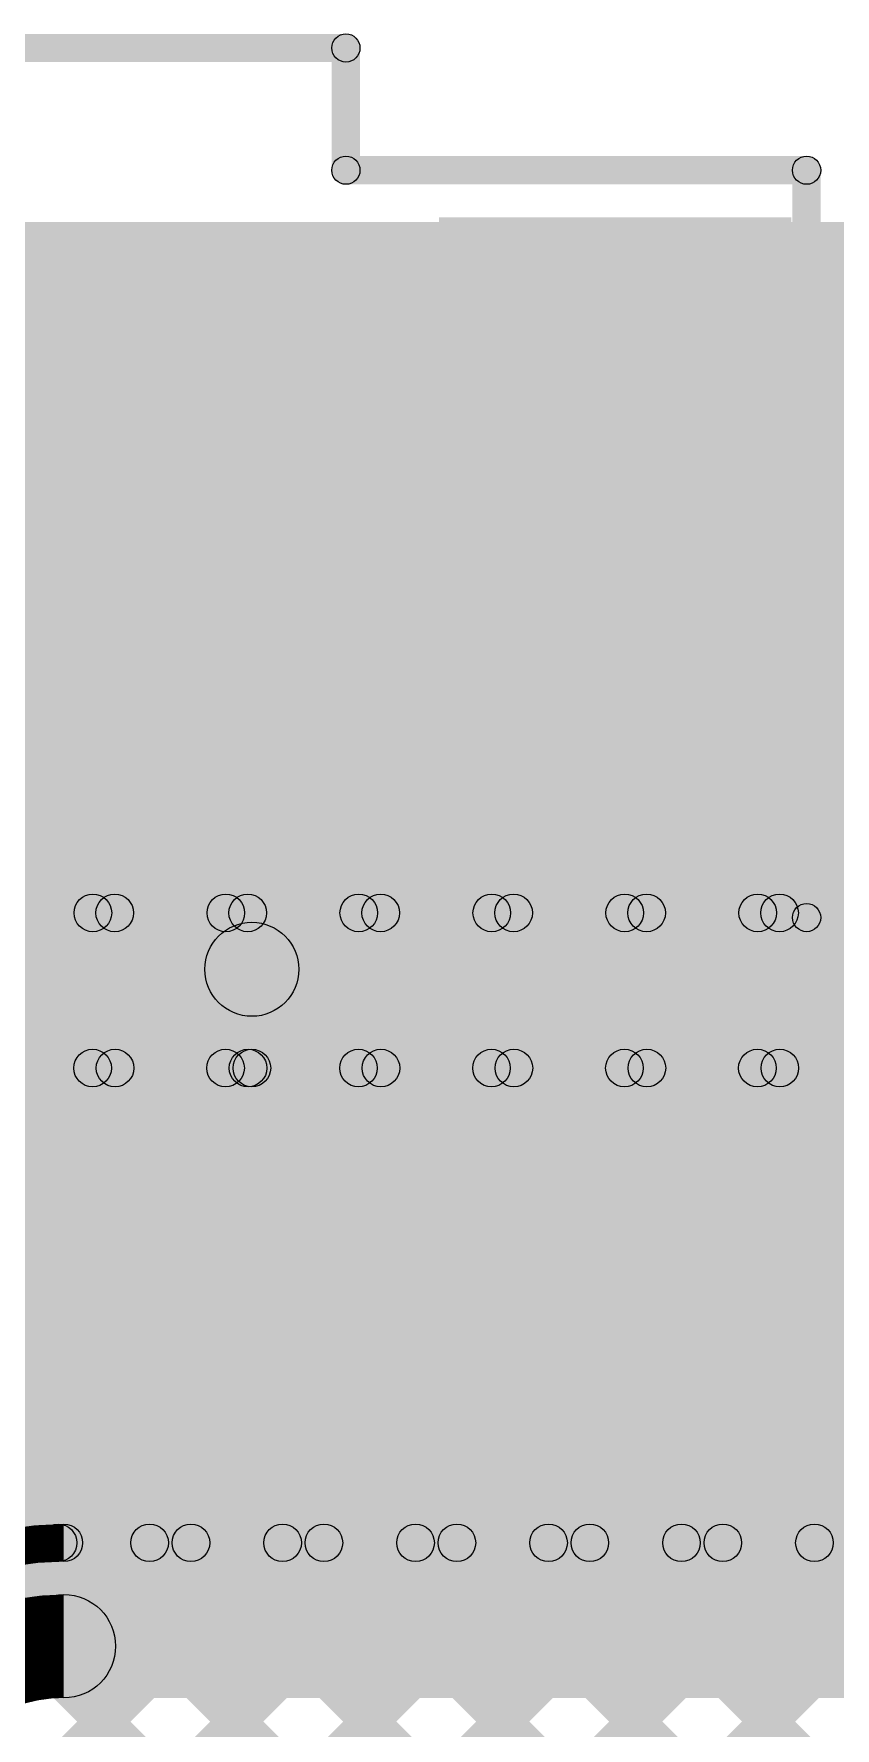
# Model space of a CAD drawing. Header units: millimetres. Extents: x -0.24 to 2.5, y 0 to 2.55.
# Drawn here: x 0.8116 to 0.9821, y 2.1856 to 2.546 of the extents above; entities that cross this region are included whole.
import ezdxf

# ---------------------------------------------------------------- set-up
doc = ezdxf.new("R2010")
doc.units = ezdxf.units.MM
doc.header["$MEASUREMENT"] = 0
for name, color, linetype in [('BottomLayer', 5, 'Continuous'), ('BottomSolder', 6, 'Continuous'), ('TopLayer', 1, 'Continuous'), ('TopOverlay', 2, 'Continuous'), ('TopPaste', 8, 'Continuous'), ('TopSolder', 216, 'Continuous'), ('ViaHoleLayer', 16, 'Continuous')]:
    doc.layers.add(name, color=color, linetype=linetype)

# ---------------------------------------------------------------- blocks, each defined once
blk = doc.blocks.new('KSS221GLFS_101')
at = {"layer": 'TopLayer'}
for points in [[(-0.14076, 0.065), (-0.07383, 0.065), (-0.07383, -0.065), (-0.14076, -0.065)], [(0.07383, 0.065), (0.14076, 0.065), (0.14076, -0.065), (0.07383, -0.065)]]:
    blk.add_hatch(color=1, dxfattribs=at).paths.add_polyline_path(points)
at = {"layer": 'TopOverlay'}
h = blk.add_hatch(color=2, dxfattribs=at)
edge = h.paths.add_edge_path()
edge.add_arc((-0.148, 0.08), 0.003, 0, 360)
h = blk.add_hatch(color=2, dxfattribs=at)
edge = h.paths.add_edge_path()
edge.add_arc((-0.148, 0.08), 0.003, 0, 360)
for points in [[(0.148, 0.083), (0.148, 0.077), (-0.148, 0.077), (-0.148, 0.083)], [(-0.151, 0.08), (-0.145, 0.08), (-0.145, -0.079), (-0.151, -0.079)], [(0.145, 0.08), (0.151, 0.08), (0.151, -0.08), (0.145, -0.08)], [(-0.05, -0.076), (-0.05, -0.082), (-0.148, -0.082), (-0.148, -0.076)], [(-0.053, -0.079), (-0.047, -0.079), (-0.047, -0.105), (-0.053, -0.105)], [(0.148, -0.077), (0.148, -0.083), (0.05, -0.083), (0.05, -0.077)], [(0.047, -0.08), (0.053, -0.08), (0.053, -0.105), (0.047, -0.105)], [(0.05, -0.102), (0.05, -0.108), (-0.05, -0.108), (-0.05, -0.102)]]:
    blk.add_hatch(color=2, dxfattribs=at).paths.add_polyline_path(points)
h = blk.add_hatch(color=2, dxfattribs=at)
edge = h.paths.add_edge_path()
edge.add_arc((0.148, 0.08), 0.003, 0, 360)
h = blk.add_hatch(color=2, dxfattribs=at)
edge = h.paths.add_edge_path()
edge.add_arc((0.148, 0.08), 0.003, 0, 360)
h = blk.add_hatch(color=2, dxfattribs=at)
edge = h.paths.add_edge_path()
edge.add_arc((-0.148, -0.079), 0.003, 0, 360)
h = blk.add_hatch(color=2, dxfattribs=at)
edge = h.paths.add_edge_path()
edge.add_arc((-0.148, -0.079), 0.003, 0, 360)
h = blk.add_hatch(color=2, dxfattribs=at)
edge = h.paths.add_edge_path()
edge.add_arc((-0.05, -0.079), 0.003, 0, 360)
h = blk.add_hatch(color=2, dxfattribs=at)
edge = h.paths.add_edge_path()
edge.add_arc((-0.05, -0.079), 0.003, 0, 360)
h = blk.add_hatch(color=2, dxfattribs=at)
edge = h.paths.add_edge_path()
edge.add_arc((0.05, -0.08), 0.003, 0, 360)
h = blk.add_hatch(color=2, dxfattribs=at)
edge = h.paths.add_edge_path()
edge.add_arc((0.05, -0.08), 0.003, 0, 360)
h = blk.add_hatch(color=2, dxfattribs=at)
edge = h.paths.add_edge_path()
edge.add_arc((0.148, -0.08), 0.003, 0, 360)
h = blk.add_hatch(color=2, dxfattribs=at)
edge = h.paths.add_edge_path()
edge.add_arc((0.148, -0.08), 0.003, 0, 360)
h = blk.add_hatch(color=2, dxfattribs=at)
edge = h.paths.add_edge_path()
edge.add_arc((-0.05, -0.105), 0.003, 0, 360)
h = blk.add_hatch(color=2, dxfattribs=at)
edge = h.paths.add_edge_path()
edge.add_arc((-0.05, -0.105), 0.003, 0, 360)
h = blk.add_hatch(color=2, dxfattribs=at)
edge = h.paths.add_edge_path()
edge.add_arc((0.05, -0.105), 0.003, 0, 360)
h = blk.add_hatch(color=2, dxfattribs=at)
edge = h.paths.add_edge_path()
edge.add_arc((0.05, -0.105), 0.003, 0, 360)
at = {"layer": 'TopPaste'}
for points in [[(-0.14076, 0.065), (-0.07383, 0.065), (-0.07383, -0.065), (-0.14076, -0.065)], [(0.07383, 0.065), (0.14076, 0.065), (0.14076, -0.065), (0.07383, -0.065)]]:
    blk.add_hatch(color=8, dxfattribs=at).paths.add_polyline_path(points)
at = {"layer": 'TopSolder'}
for points in [[(-0.14476, 0.069), (-0.06983, 0.069), (-0.06983, -0.069), (-0.14476, -0.069)], [(0.06983, 0.069), (0.14476, 0.069), (0.14476, -0.069), (0.06983, -0.069)]]:
    blk.add_hatch(color=216, dxfattribs=at).paths.add_polyline_path(points)
at = {"layer": 'TopOverlay'}
for centre in [(-0.148, 0.08), (-0.148, 0.08), (0.148, 0.08), (0.148, 0.08), (-0.148, -0.079), (-0.148, -0.079), (-0.05, -0.079), (-0.05, -0.079), (0.05, -0.08), (0.05, -0.08), (0.148, -0.08), (0.148, -0.08), (-0.05, -0.105), (-0.05, -0.105), (0.05, -0.105), (0.05, -0.105)]:
    blk.add_circle(centre, 0.003, dxfattribs=at)

msp = doc.modelspace()

# ---------------------------------------------------------------- hatches: boundary and pattern name
at = {"layer": 'BottomLayer'}
for points in [[(0.768, 2.337), (1.036, 2.337), (1.036, 2.506), (0.768, 2.506)], [(0.858, 2.337), (0.858, 2.357), (1.409, 2.357), (1.409, 2.337)], [(0.73717, 2.32721), (0.74283, 2.33287), (0.84787, 2.22783), (0.84221, 2.22217)], [(0.74283, 2.21077), (0.73717, 2.21643), (0.84957, 2.32883), (0.85523, 2.32317)], [(0.74283, 2.23906), (0.73717, 2.24471), (0.82129, 2.32883), (0.82694, 2.32317)], [(0.74283, 2.18249), (0.73717, 2.18814), (0.87786, 2.32883), (0.88351, 2.32317)], [(0.757, 2.322), (0.757, 2.33), (0.858, 2.33), (0.858, 2.322)], [(0.76949, 2.32317), (0.77515, 2.32883), (0.87615, 2.22783), (0.87049, 2.22217)], [(0.79778, 2.32317), (0.80344, 2.32883), (0.90444, 2.22783), (0.89878, 2.22217)], [(0.80983, 2.2212), (0.80417, 2.22686), (0.90614, 2.32883), (0.9118, 2.32317)], [(0.82606, 2.32317), (0.83172, 2.32883), (0.93272, 2.22783), (0.92706, 2.22217)], [(0.83908, 2.22217), (0.83342, 2.22783), (0.93442, 2.32883), (0.94008, 2.32317)], [(0.85435, 2.32317), (0.86, 2.32883), (0.961, 2.22783), (0.95535, 2.22217)], [(0.858, 2.322), (0.858, 2.33), (1.047, 2.33), (1.047, 2.322)], [(0.858, 2.322), (0.858, 2.33), (1.047, 2.33), (1.047, 2.322)], [(0.86737, 2.22217), (0.86171, 2.22783), (0.96271, 2.32883), (0.96837, 2.32317)], [(0.88263, 2.32317), (0.88829, 2.32883), (0.98929, 2.22783), (0.98363, 2.22217)], [(0.89565, 2.22217), (0.88999, 2.22783), (0.99099, 2.32883), (0.99665, 2.32317)], [(0.91092, 2.32317), (0.91657, 2.32883), (1.01757, 2.22783), (1.01192, 2.22217)], [(0.92393, 2.22217), (0.91828, 2.22783), (1.01928, 2.32883), (1.02493, 2.32317)], [(0.9392, 2.32317), (0.94486, 2.32883), (1.04586, 2.22783), (1.0402, 2.22217)], [(0.95222, 2.22217), (0.94656, 2.22783), (1.04756, 2.32883), (1.05322, 2.32317)], [(0.96748, 2.32317), (0.97314, 2.32883), (1.07414, 2.22783), (1.06848, 2.22217)], [(0.9805, 2.22217), (0.97485, 2.22783), (1.07585, 2.32883), (1.0815, 2.32317)], [(0.73717, 2.29893), (0.74283, 2.30458), (0.81959, 2.22782), (0.81394, 2.22216)], [(0.818, 2.221), (0.818, 2.229), (1.33127, 2.229), (1.33127, 2.221)], [(0.818, 2.192), (0.818, 2.214), (1.33127, 2.214), (1.33127, 2.192)]]:
    msp.add_hatch(color=5, dxfattribs=at).paths.add_polyline_path(points)
h = msp.add_hatch(color=5, dxfattribs=at)
edge = h.paths.add_edge_path()
edge.add_arc((0.812, 2.486), 0.01181, 0, 360)
h = msp.add_hatch(color=5, dxfattribs=at)
edge = h.paths.add_edge_path()
edge.add_arc((0.838, 2.486), 0.01181, 0, 360)
h = msp.add_hatch(color=5, dxfattribs=at)
edge = h.paths.add_edge_path()
edge.add_arc((0.864, 2.486), 0.01181, 0, 360)
h = msp.add_hatch(color=5, dxfattribs=at)
edge = h.paths.add_edge_path()
edge.add_arc((0.858, 2.347), 0.01, 0, 360)
h = msp.add_hatch(color=5, dxfattribs=at)
edge = h.paths.add_edge_path()
edge.add_arc((0.82412, 2.326), 0.004, 0, 360)
h = msp.add_hatch(color=5, dxfattribs=at)
edge = h.paths.add_edge_path()
edge.add_arc((0.82889, 2.326), 0.004, 0, 360)
h = msp.add_hatch(color=5, dxfattribs=at)
edge = h.paths.add_edge_path()
edge.add_arc((0.8524, 2.326), 0.004, 0, 360)
h = msp.add_hatch(color=5, dxfattribs=at)
edge = h.paths.add_edge_path()
edge.add_arc((0.85718, 2.326), 0.004, 0, 360)
h = msp.add_hatch(color=5, dxfattribs=at)
edge = h.paths.add_edge_path()
edge.add_arc((0.858, 2.326), 0.004, 0, 360)
h = msp.add_hatch(color=5, dxfattribs=at)
edge = h.paths.add_edge_path()
edge.add_arc((0.858, 2.326), 0.004, 0, 360)
h = msp.add_hatch(color=5, dxfattribs=at)
edge = h.paths.add_edge_path()
edge.add_arc((0.858, 2.326), 0.004, 0, 360)
h = msp.add_hatch(color=5, dxfattribs=at)
edge = h.paths.add_edge_path()
edge.add_arc((0.88068, 2.326), 0.004, 0, 360)
h = msp.add_hatch(color=5, dxfattribs=at)
edge = h.paths.add_edge_path()
edge.add_arc((0.88546, 2.326), 0.004, 0, 360)
h = msp.add_hatch(color=5, dxfattribs=at)
edge = h.paths.add_edge_path()
edge.add_arc((0.90897, 2.326), 0.004, 0, 360)
h = msp.add_hatch(color=5, dxfattribs=at)
edge = h.paths.add_edge_path()
edge.add_arc((0.91374, 2.326), 0.004, 0, 360)
h = msp.add_hatch(color=5, dxfattribs=at)
edge = h.paths.add_edge_path()
edge.add_arc((0.93725, 2.326), 0.004, 0, 360)
h = msp.add_hatch(color=5, dxfattribs=at)
edge = h.paths.add_edge_path()
edge.add_arc((0.94203, 2.326), 0.004, 0, 360)
h = msp.add_hatch(color=5, dxfattribs=at)
edge = h.paths.add_edge_path()
edge.add_arc((0.96554, 2.326), 0.004, 0, 360)
h = msp.add_hatch(color=5, dxfattribs=at)
edge = h.paths.add_edge_path()
edge.add_arc((0.97031, 2.326), 0.004, 0, 360)
h = msp.add_hatch(color=5, dxfattribs=at)
edge = h.paths.add_edge_path()
edge.add_arc((0.825, 2.30322), 0.01181, 0, 360)
h = msp.add_hatch(color=5, dxfattribs=at)
edge = h.paths.add_edge_path()
edge.add_arc((0.86, 2.30311), 0.01181, 0, 360)
h = msp.add_hatch(color=5, dxfattribs=at)
edge = h.paths.add_edge_path()
edge.add_arc((0.895, 2.303), 0.01181, 0, 360)
h = msp.add_hatch(color=5, dxfattribs=at)
edge = h.paths.add_edge_path()
edge.add_arc((0.93, 2.30411), 0.01181, 0, 360)
h = msp.add_hatch(color=5, dxfattribs=at)
edge = h.paths.add_edge_path()
edge.add_arc((0.965, 2.304), 0.01181, 0, 360)
h = msp.add_hatch(color=5, dxfattribs=at)
edge = h.paths.add_edge_path()
edge.add_arc((0.825, 2.27), 0.01181, 0, 360)
h = msp.add_hatch(color=5, dxfattribs=at)
edge = h.paths.add_edge_path()
edge.add_arc((0.86, 2.26989), 0.01181, 0, 360)
h = msp.add_hatch(color=5, dxfattribs=at)
edge = h.paths.add_edge_path()
edge.add_arc((0.895, 2.271), 0.01181, 0, 360)
h = msp.add_hatch(color=5, dxfattribs=at)
edge = h.paths.add_edge_path()
edge.add_arc((0.93, 2.27089), 0.01181, 0, 360)
h = msp.add_hatch(color=5, dxfattribs=at)
edge = h.paths.add_edge_path()
edge.add_arc((0.965, 2.272), 0.01181, 0, 360)
h = msp.add_hatch(color=5, dxfattribs=at)
edge = h.paths.add_edge_path()
edge.add_arc((0.895, 2.23778), 0.01181, 0, 360)
h = msp.add_hatch(color=5, dxfattribs=at)
edge = h.paths.add_edge_path()
edge.add_arc((0.93, 2.23767), 0.01181, 0, 360)
h = msp.add_hatch(color=5, dxfattribs=at)
edge = h.paths.add_edge_path()
edge.add_arc((0.965, 2.23878), 0.01181, 0, 360)
h = msp.add_hatch(color=5, dxfattribs=at)
edge = h.paths.add_edge_path()
edge.add_arc((0.825, 2.23678), 0.01181, 0, 360)
h = msp.add_hatch(color=5, dxfattribs=at)
edge = h.paths.add_edge_path()
edge.add_arc((0.86, 2.23667), 0.01181, 0, 360)
h = msp.add_hatch(color=5, dxfattribs=at)
edge = h.paths.add_edge_path()
edge.add_arc((0.81677, 2.22499), 0.004, 0, 360)
h = msp.add_hatch(color=5, dxfattribs=at)
edge = h.paths.add_edge_path()
edge.add_arc((0.818, 2.225), 0.004, 0, 360)
h = msp.add_hatch(color=5, dxfattribs=at)
edge = h.paths.add_edge_path()
edge.add_arc((0.818, 2.225), 0.004, 0, 360)
h = msp.add_hatch(color=5, dxfattribs=at)
edge = h.paths.add_edge_path()
edge.add_arc((0.83625, 2.225), 0.004, 0, 360)
h = msp.add_hatch(color=5, dxfattribs=at)
edge = h.paths.add_edge_path()
edge.add_arc((0.84504, 2.225), 0.004, 0, 360)
h = msp.add_hatch(color=5, dxfattribs=at)
edge = h.paths.add_edge_path()
edge.add_arc((0.86454, 2.225), 0.004, 0, 360)
h = msp.add_hatch(color=5, dxfattribs=at)
edge = h.paths.add_edge_path()
edge.add_arc((0.87332, 2.225), 0.004, 0, 360)
h = msp.add_hatch(color=5, dxfattribs=at)
edge = h.paths.add_edge_path()
edge.add_arc((0.89282, 2.225), 0.004, 0, 360)
h = msp.add_hatch(color=5, dxfattribs=at)
edge = h.paths.add_edge_path()
edge.add_arc((0.90161, 2.225), 0.004, 0, 360)
h = msp.add_hatch(color=5, dxfattribs=at)
edge = h.paths.add_edge_path()
edge.add_arc((0.92111, 2.225), 0.004, 0, 360)
h = msp.add_hatch(color=5, dxfattribs=at)
edge = h.paths.add_edge_path()
edge.add_arc((0.92989, 2.225), 0.004, 0, 360)
h = msp.add_hatch(color=5, dxfattribs=at)
edge = h.paths.add_edge_path()
edge.add_arc((0.94939, 2.225), 0.004, 0, 360)
h = msp.add_hatch(color=5, dxfattribs=at)
edge = h.paths.add_edge_path()
edge.add_arc((0.95818, 2.225), 0.004, 0, 360)
h = msp.add_hatch(color=5, dxfattribs=at)
edge = h.paths.add_edge_path()
edge.add_arc((0.97767, 2.225), 0.004, 0, 360)
h = msp.add_hatch(color=5, dxfattribs=at)
edge = h.paths.add_edge_path()
edge.add_arc((0.818, 2.203), 0.011, 0, 360)
h = msp.add_hatch(color=5, dxfattribs=at)
edge = h.paths.add_edge_path()
edge.add_arc((0.818, 2.203), 0.011, 0, 360)
at = {"layer": 'BottomSolder'}
h = msp.add_hatch(color=6, dxfattribs=at)
edge = h.paths.add_edge_path()
edge.add_arc((0.812, 2.486), 0.01581, 0, 360)
h = msp.add_hatch(color=6, dxfattribs=at)
edge = h.paths.add_edge_path()
edge.add_arc((0.838, 2.486), 0.01581, 0, 360)
h = msp.add_hatch(color=6, dxfattribs=at)
edge = h.paths.add_edge_path()
edge.add_arc((0.864, 2.486), 0.01581, 0, 360)
h = msp.add_hatch(color=6, dxfattribs=at)
edge = h.paths.add_edge_path()
edge.add_arc((0.825, 2.30322), 0.01581, 0, 360)
h = msp.add_hatch(color=6, dxfattribs=at)
edge = h.paths.add_edge_path()
edge.add_arc((0.86, 2.30311), 0.01581, 0, 360)
h = msp.add_hatch(color=6, dxfattribs=at)
edge = h.paths.add_edge_path()
edge.add_arc((0.895, 2.303), 0.01581, 0, 360)
h = msp.add_hatch(color=6, dxfattribs=at)
edge = h.paths.add_edge_path()
edge.add_arc((0.93, 2.30411), 0.01581, 0, 360)
h = msp.add_hatch(color=6, dxfattribs=at)
edge = h.paths.add_edge_path()
edge.add_arc((0.965, 2.304), 0.01581, 0, 360)
h = msp.add_hatch(color=6, dxfattribs=at)
edge = h.paths.add_edge_path()
edge.add_arc((0.825, 2.27), 0.01581, 0, 360)
h = msp.add_hatch(color=6, dxfattribs=at)
edge = h.paths.add_edge_path()
edge.add_arc((0.86, 2.26989), 0.01581, 0, 360)
h = msp.add_hatch(color=6, dxfattribs=at)
edge = h.paths.add_edge_path()
edge.add_arc((0.895, 2.271), 0.01581, 0, 360)
h = msp.add_hatch(color=6, dxfattribs=at)
edge = h.paths.add_edge_path()
edge.add_arc((0.93, 2.27089), 0.01581, 0, 360)
h = msp.add_hatch(color=6, dxfattribs=at)
edge = h.paths.add_edge_path()
edge.add_arc((0.965, 2.272), 0.01581, 0, 360)
h = msp.add_hatch(color=6, dxfattribs=at)
edge = h.paths.add_edge_path()
edge.add_arc((0.895, 2.23778), 0.01581, 0, 360)
h = msp.add_hatch(color=6, dxfattribs=at)
edge = h.paths.add_edge_path()
edge.add_arc((0.93, 2.23767), 0.01581, 0, 360)
h = msp.add_hatch(color=6, dxfattribs=at)
edge = h.paths.add_edge_path()
edge.add_arc((0.965, 2.23878), 0.01581, 0, 360)
h = msp.add_hatch(color=6, dxfattribs=at)
edge = h.paths.add_edge_path()
edge.add_arc((0.825, 2.23678), 0.01581, 0, 360)
h = msp.add_hatch(color=6, dxfattribs=at)
edge = h.paths.add_edge_path()
edge.add_arc((0.86, 2.23667), 0.01581, 0, 360)
at = {"layer": 'TopLayer'}
for points in [[(0.769, 2.37), (1.025, 2.37), (1.025, 2.505), (0.769, 2.505)], [(0.55064, 2.45717), (0.5563, 2.46283), (0.91684, 2.10229), (0.91118, 2.09663)], [(0.57893, 2.45717), (0.58458, 2.46283), (0.94096, 2.10645), (0.93531, 2.10079)], [(0.60721, 2.45717), (0.61287, 2.46283), (0.96726, 2.10843), (0.9616, 2.10278)], [(0.63549, 2.45717), (0.64115, 2.46283), (0.99383, 2.11015), (0.98817, 2.10449)], [(0.83183, 2.13007), (0.82617, 2.13572), (1.15328, 2.46283), (1.15893, 2.45717)], [(0.83183, 2.10178), (0.82617, 2.10744), (1.18156, 2.46283), (1.18722, 2.45717)], [(0.86111, 2.10278), (0.85545, 2.10843), (1.20985, 2.46283), (1.2155, 2.45717)], [(0.88939, 2.10278), (0.88374, 2.10843), (1.23813, 2.46283), (1.24379, 2.45717)], [(0.64166, 2.16617), (0.636, 2.17183), (0.826, 2.36183), (0.83166, 2.35617)], [(0.66994, 2.16617), (0.66429, 2.17183), (0.85429, 2.36183), (0.85994, 2.35617)], [(0.69823, 2.16617), (0.69257, 2.17183), (0.88257, 2.36183), (0.88823, 2.35617)], [(0.72651, 2.16617), (0.72086, 2.17183), (0.91086, 2.36183), (0.91651, 2.35617)], [(0.7548, 2.16617), (0.74914, 2.17183), (0.93914, 2.36183), (0.9448, 2.35617)], [(0.758, 2.355), (0.758, 2.363), (1.036, 2.363), (1.036, 2.355)], [(0.76478, 2.35617), (0.77044, 2.36183), (1.01844, 2.11383), (1.01278, 2.10817)], [(0.78308, 2.16617), (0.77742, 2.17183), (0.96742, 2.36183), (0.97308, 2.35617)], [(0.79306, 2.35617), (0.79872, 2.36183), (1.04672, 2.11383), (1.04106, 2.10817)], [(0.81137, 2.16617), (0.80571, 2.17183), (0.99571, 2.36183), (1.00137, 2.35617)], [(0.82135, 2.35617), (0.827, 2.36183), (1.075, 2.11383), (1.06935, 2.10817)], [(0.83183, 2.15835), (0.82617, 2.16401), (1.02399, 2.36183), (1.02965, 2.35617)], [(0.84963, 2.35617), (0.85529, 2.36183), (1.10329, 2.11383), (1.09763, 2.10817)], [(0.87792, 2.35617), (0.88357, 2.36183), (1.13157, 2.11383), (1.12592, 2.10817)], [(0.9062, 2.35617), (0.91186, 2.36183), (1.15986, 2.11383), (1.1542, 2.10817)], [(0.93448, 2.35617), (0.94014, 2.36183), (1.18814, 2.11383), (1.18248, 2.10817)], [(0.96277, 2.35617), (0.96843, 2.36183), (1.21643, 2.11383), (1.21077, 2.10817)], [(0.104, 2.192), (1.195, 2.192), (1.195, 2.355), (0.104, 2.355)]]:
    msp.add_hatch(color=1, dxfattribs=at).paths.add_polyline_path(points)
h = msp.add_hatch(color=1, dxfattribs=at)
edge = h.paths.add_edge_path()
edge.add_arc((0.812, 2.486), 0.01181, 0, 360)
h = msp.add_hatch(color=1, dxfattribs=at)
edge = h.paths.add_edge_path()
edge.add_arc((0.838, 2.486), 0.01181, 0, 360)
h = msp.add_hatch(color=1, dxfattribs=at)
edge = h.paths.add_edge_path()
edge.add_arc((0.864, 2.486), 0.01181, 0, 360)
h = msp.add_hatch(color=1, dxfattribs=at)
edge = h.paths.add_edge_path()
edge.add_arc((0.82418, 2.359), 0.004, 0, 360)
h = msp.add_hatch(color=1, dxfattribs=at)
edge = h.paths.add_edge_path()
edge.add_arc((0.82883, 2.359), 0.004, 0, 360)
h = msp.add_hatch(color=1, dxfattribs=at)
edge = h.paths.add_edge_path()
edge.add_arc((0.85246, 2.359), 0.004, 0, 360)
h = msp.add_hatch(color=1, dxfattribs=at)
edge = h.paths.add_edge_path()
edge.add_arc((0.85712, 2.359), 0.004, 0, 360)
h = msp.add_hatch(color=1, dxfattribs=at)
edge = h.paths.add_edge_path()
edge.add_arc((0.88074, 2.359), 0.004, 0, 360)
h = msp.add_hatch(color=1, dxfattribs=at)
edge = h.paths.add_edge_path()
edge.add_arc((0.8854, 2.359), 0.004, 0, 360)
h = msp.add_hatch(color=1, dxfattribs=at)
edge = h.paths.add_edge_path()
edge.add_arc((0.90903, 2.359), 0.004, 0, 360)
h = msp.add_hatch(color=1, dxfattribs=at)
edge = h.paths.add_edge_path()
edge.add_arc((0.91368, 2.359), 0.004, 0, 360)
h = msp.add_hatch(color=1, dxfattribs=at)
edge = h.paths.add_edge_path()
edge.add_arc((0.93731, 2.359), 0.004, 0, 360)
h = msp.add_hatch(color=1, dxfattribs=at)
edge = h.paths.add_edge_path()
edge.add_arc((0.94197, 2.359), 0.004, 0, 360)
h = msp.add_hatch(color=1, dxfattribs=at)
edge = h.paths.add_edge_path()
edge.add_arc((0.9656, 2.359), 0.004, 0, 360)
h = msp.add_hatch(color=1, dxfattribs=at)
edge = h.paths.add_edge_path()
edge.add_arc((0.97025, 2.359), 0.004, 0, 360)
h = msp.add_hatch(color=1, dxfattribs=at)
edge = h.paths.add_edge_path()
edge.add_arc((0.825, 2.30322), 0.01181, 0, 360)
h = msp.add_hatch(color=1, dxfattribs=at)
edge = h.paths.add_edge_path()
edge.add_arc((0.86, 2.30311), 0.01181, 0, 360)
h = msp.add_hatch(color=1, dxfattribs=at)
edge = h.paths.add_edge_path()
edge.add_arc((0.895, 2.303), 0.01181, 0, 360)
h = msp.add_hatch(color=1, dxfattribs=at)
edge = h.paths.add_edge_path()
edge.add_arc((0.93, 2.30411), 0.01181, 0, 360)
h = msp.add_hatch(color=1, dxfattribs=at)
edge = h.paths.add_edge_path()
edge.add_arc((0.965, 2.304), 0.01181, 0, 360)
h = msp.add_hatch(color=1, dxfattribs=at)
edge = h.paths.add_edge_path()
edge.add_arc((0.825, 2.27), 0.01181, 0, 360)
h = msp.add_hatch(color=1, dxfattribs=at)
edge = h.paths.add_edge_path()
edge.add_arc((0.86, 2.26989), 0.01181, 0, 360)
h = msp.add_hatch(color=1, dxfattribs=at)
edge = h.paths.add_edge_path()
edge.add_arc((0.895, 2.271), 0.01181, 0, 360)
h = msp.add_hatch(color=1, dxfattribs=at)
edge = h.paths.add_edge_path()
edge.add_arc((0.93, 2.27089), 0.01181, 0, 360)
h = msp.add_hatch(color=1, dxfattribs=at)
edge = h.paths.add_edge_path()
edge.add_arc((0.965, 2.272), 0.01181, 0, 360)
h = msp.add_hatch(color=1, dxfattribs=at)
edge = h.paths.add_edge_path()
edge.add_arc((0.895, 2.23778), 0.01181, 0, 360)
h = msp.add_hatch(color=1, dxfattribs=at)
edge = h.paths.add_edge_path()
edge.add_arc((0.93, 2.23767), 0.01181, 0, 360)
h = msp.add_hatch(color=1, dxfattribs=at)
edge = h.paths.add_edge_path()
edge.add_arc((0.965, 2.23878), 0.01181, 0, 360)
h = msp.add_hatch(color=1, dxfattribs=at)
edge = h.paths.add_edge_path()
edge.add_arc((0.825, 2.23678), 0.01181, 0, 360)
h = msp.add_hatch(color=1, dxfattribs=at)
edge = h.paths.add_edge_path()
edge.add_arc((0.86, 2.23667), 0.01181, 0, 360)
at = {"layer": 'TopSolder'}
h = msp.add_hatch(color=216, dxfattribs=at)
edge = h.paths.add_edge_path()
edge.add_arc((0.812, 2.486), 0.01581, 0, 360)
h = msp.add_hatch(color=216, dxfattribs=at)
edge = h.paths.add_edge_path()
edge.add_arc((0.838, 2.486), 0.01581, 0, 360)
h = msp.add_hatch(color=216, dxfattribs=at)
edge = h.paths.add_edge_path()
edge.add_arc((0.864, 2.486), 0.01581, 0, 360)
h = msp.add_hatch(color=216, dxfattribs=at)
edge = h.paths.add_edge_path()
edge.add_arc((0.825, 2.30322), 0.01581, 0, 360)
h = msp.add_hatch(color=216, dxfattribs=at)
edge = h.paths.add_edge_path()
edge.add_arc((0.86, 2.30311), 0.01581, 0, 360)
h = msp.add_hatch(color=216, dxfattribs=at)
edge = h.paths.add_edge_path()
edge.add_arc((0.895, 2.303), 0.01581, 0, 360)
h = msp.add_hatch(color=216, dxfattribs=at)
edge = h.paths.add_edge_path()
edge.add_arc((0.93, 2.30411), 0.01581, 0, 360)
h = msp.add_hatch(color=216, dxfattribs=at)
edge = h.paths.add_edge_path()
edge.add_arc((0.965, 2.304), 0.01581, 0, 360)
h = msp.add_hatch(color=216, dxfattribs=at)
edge = h.paths.add_edge_path()
edge.add_arc((0.825, 2.27), 0.01581, 0, 360)
h = msp.add_hatch(color=216, dxfattribs=at)
edge = h.paths.add_edge_path()
edge.add_arc((0.86, 2.26989), 0.01581, 0, 360)
h = msp.add_hatch(color=216, dxfattribs=at)
edge = h.paths.add_edge_path()
edge.add_arc((0.895, 2.271), 0.01581, 0, 360)
h = msp.add_hatch(color=216, dxfattribs=at)
edge = h.paths.add_edge_path()
edge.add_arc((0.93, 2.27089), 0.01581, 0, 360)
h = msp.add_hatch(color=216, dxfattribs=at)
edge = h.paths.add_edge_path()
edge.add_arc((0.965, 2.272), 0.01581, 0, 360)
h = msp.add_hatch(color=216, dxfattribs=at)
edge = h.paths.add_edge_path()
edge.add_arc((0.895, 2.23778), 0.01581, 0, 360)
h = msp.add_hatch(color=216, dxfattribs=at)
edge = h.paths.add_edge_path()
edge.add_arc((0.93, 2.23767), 0.01581, 0, 360)
h = msp.add_hatch(color=216, dxfattribs=at)
edge = h.paths.add_edge_path()
edge.add_arc((0.965, 2.23878), 0.01581, 0, 360)
h = msp.add_hatch(color=216, dxfattribs=at)
edge = h.paths.add_edge_path()
edge.add_arc((0.825, 2.23678), 0.01581, 0, 360)
h = msp.add_hatch(color=216, dxfattribs=at)
edge = h.paths.add_edge_path()
edge.add_arc((0.86, 2.23667), 0.01581, 0, 360)
at = {"layer": 'ViaHoleLayer'}
h = msp.add_hatch(color=16, dxfattribs=at)
edge = h.paths.add_edge_path()
edge.add_arc((0.812, 2.486), 0.00787, 0, 360)
h = msp.add_hatch(color=16, dxfattribs=at)
edge = h.paths.add_edge_path()
edge.add_arc((0.838, 2.486), 0.00787, 0, 360)
h = msp.add_hatch(color=16, dxfattribs=at)
edge = h.paths.add_edge_path()
edge.add_arc((0.864, 2.486), 0.00787, 0, 360)
h = msp.add_hatch(color=16, dxfattribs=at)
edge = h.paths.add_edge_path()
edge.add_arc((0.825, 2.30322), 0.00787, 0, 360)
h = msp.add_hatch(color=16, dxfattribs=at)
edge = h.paths.add_edge_path()
edge.add_arc((0.86, 2.30311), 0.00787, 0, 360)
h = msp.add_hatch(color=16, dxfattribs=at)
edge = h.paths.add_edge_path()
edge.add_arc((0.895, 2.303), 0.00787, 0, 360)
h = msp.add_hatch(color=16, dxfattribs=at)
edge = h.paths.add_edge_path()
edge.add_arc((0.93, 2.30411), 0.00787, 0, 360)
h = msp.add_hatch(color=16, dxfattribs=at)
edge = h.paths.add_edge_path()
edge.add_arc((0.965, 2.304), 0.00787, 0, 360)
h = msp.add_hatch(color=16, dxfattribs=at)
edge = h.paths.add_edge_path()
edge.add_arc((0.825, 2.27), 0.00787, 0, 360)
h = msp.add_hatch(color=16, dxfattribs=at)
edge = h.paths.add_edge_path()
edge.add_arc((0.895, 2.271), 0.00787, 0, 360)
h = msp.add_hatch(color=16, dxfattribs=at)
edge = h.paths.add_edge_path()
edge.add_arc((0.93, 2.27089), 0.00787, 0, 360)
h = msp.add_hatch(color=16, dxfattribs=at)
edge = h.paths.add_edge_path()
edge.add_arc((0.965, 2.272), 0.00787, 0, 360)
h = msp.add_hatch(color=16, dxfattribs=at)
edge = h.paths.add_edge_path()
edge.add_arc((0.86, 2.26989), 0.00787, 0, 360)
h = msp.add_hatch(color=16, dxfattribs=at)
edge = h.paths.add_edge_path()
edge.add_arc((0.895, 2.23778), 0.00787, 0, 360)
h = msp.add_hatch(color=16, dxfattribs=at)
edge = h.paths.add_edge_path()
edge.add_arc((0.93, 2.23767), 0.00787, 0, 360)
h = msp.add_hatch(color=16, dxfattribs=at)
edge = h.paths.add_edge_path()
edge.add_arc((0.965, 2.23878), 0.00787, 0, 360)
h = msp.add_hatch(color=16, dxfattribs=at)
edge = h.paths.add_edge_path()
edge.add_arc((0.825, 2.23678), 0.00787, 0, 360)
h = msp.add_hatch(color=16, dxfattribs=at)
edge = h.paths.add_edge_path()
edge.add_arc((0.86, 2.23667), 0.00787, 0, 360)

# ---------------------------------------------------------------- linework, layer by layer
at = {"layer": 'BottomLayer'}
for points, const_width in [([(0.755, 2.162, -0.414214), (0.818, 2.225)], 0.008), ([(0.777, 2.162, -0.414214), (0.818, 2.203)], 0.022)]:
    msp.add_lwpolyline(points, format="xyb", dxfattribs=dict(at, const_width=const_width))
for centre, radius in [((0.858, 2.347), 0.01), ((0.82412, 2.326), 0.004), ((0.82889, 2.326), 0.004), ((0.8524, 2.326), 0.004), ((0.85718, 2.326), 0.004), ((0.858, 2.326), 0.004), ((0.858, 2.326), 0.004), ((0.858, 2.326), 0.004), ((0.88068, 2.326), 0.004), ((0.88546, 2.326), 0.004), ((0.90897, 2.326), 0.004), ((0.91374, 2.326), 0.004), ((0.93725, 2.326), 0.004), ((0.94203, 2.326), 0.004), ((0.96554, 2.326), 0.004), ((0.97031, 2.326), 0.004), ((0.81677, 2.22499), 0.004), ((0.818, 2.225), 0.004), ((0.818, 2.225), 0.004), ((0.83625, 2.225), 0.004), ((0.84504, 2.225), 0.004), ((0.86454, 2.225), 0.004), ((0.87332, 2.225), 0.004), ((0.89282, 2.225), 0.004), ((0.90161, 2.225), 0.004), ((0.92111, 2.225), 0.004), ((0.92989, 2.225), 0.004), ((0.94939, 2.225), 0.004), ((0.95818, 2.225), 0.004), ((0.97767, 2.225), 0.004), ((0.818, 2.203), 0.011), ((0.818, 2.203), 0.011)]:
    msp.add_circle(centre, radius, dxfattribs=at)
at = {"layer": 'TopLayer'}
for centre in [(0.82418, 2.359), (0.82883, 2.359), (0.85246, 2.359), (0.85712, 2.359), (0.88074, 2.359), (0.8854, 2.359), (0.90903, 2.359), (0.91368, 2.359), (0.93731, 2.359), (0.94197, 2.359), (0.9656, 2.359), (0.97025, 2.359)]:
    msp.add_circle(centre, 0.004, dxfattribs=at)

# ---------------------------------------------------------------- block references
at = {"rotation": 180}
msp.add_blockref('KSS221GLFS_101', (0.828, 2.438), dxfattribs=at)

doc.saveas('drawing.dxf')
